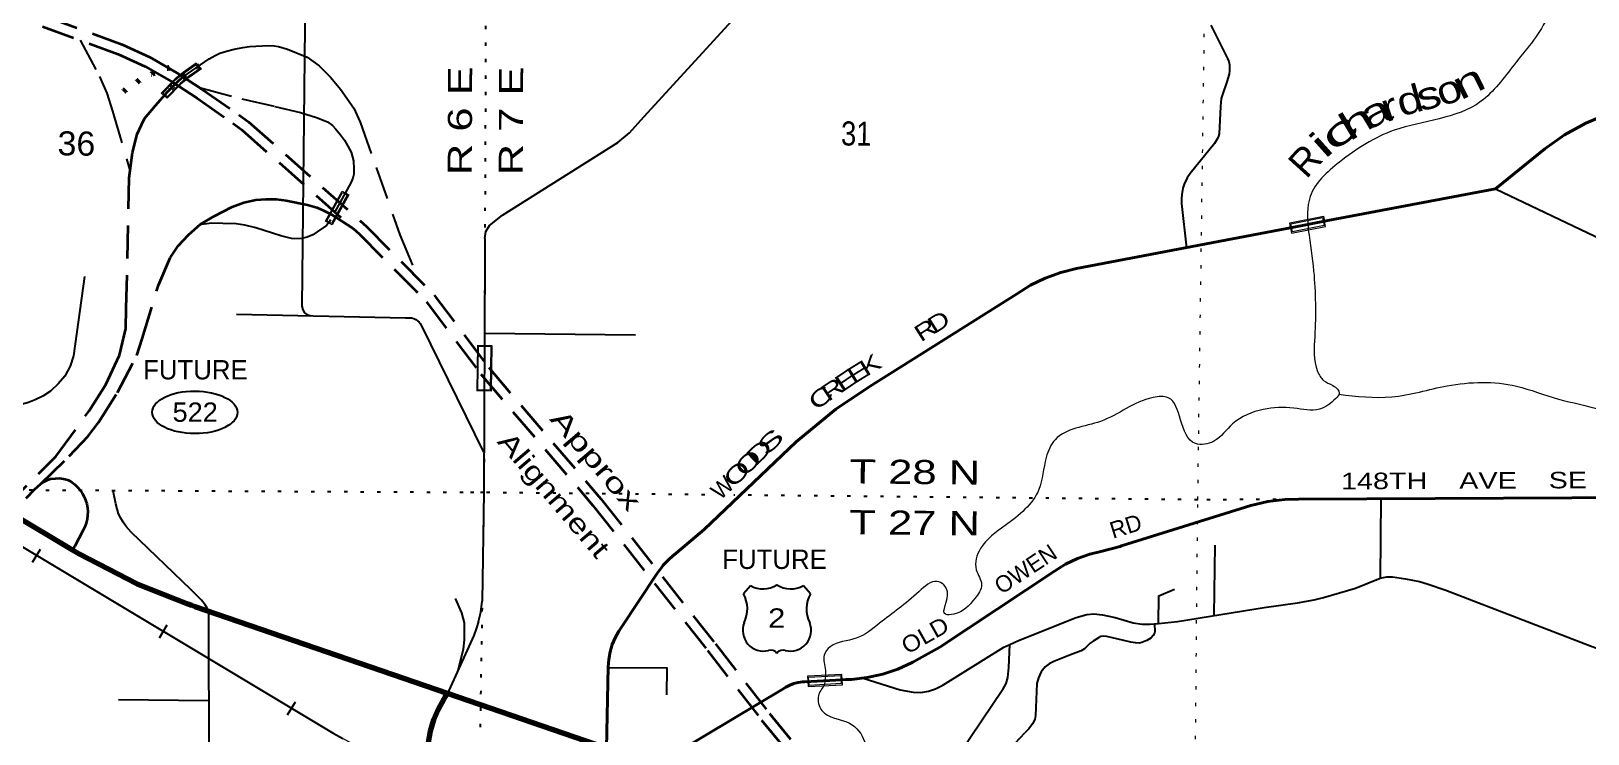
# Model space of a CAD drawing. Header units: feet. Extents: x -248627 to 3, y 0 to 184934.
# Drawn here: x -242540 to -231241, y 132951 to 138053 of the extents above; entities that cross this region are included whole.
import ezdxf
from ezdxf.enums import TextEntityAlignment as Align

# ---------------------------------------------------------------- set-up
doc = ezdxf.new("R2010")
doc.units = ezdxf.units.FT
doc.header["$LTSCALE"] = 80
doc.linetypes.add('DOTTED', pattern=[1.5, 0.3, -1.2])
doc.linetypes.add('MEDIUM_DASHED', pattern=[4.5, 3, -1.5])
for name, color, linetype, lineweight in [('17', 7, 'Continuous', 25), ('20', 7, 'Continuous', 70), ('23', 7, 'Continuous', 70), ('24', 7, 'Continuous', 35), ('26', 7, 'Continuous', 40), ('29', 7, 'Continuous', 25), ('34', 7, 'Continuous', 25), ('39', 7, 'Continuous', 13), ('41', 7, 'Continuous', 13), ('49', 7, 'Continuous', 13), ('50', 7, 'Continuous', 25), ('51', 7, 'MEDIUM_DASHED', 35), ('55', 7, 'Continuous', 13), ('6', 7, 'DOTTED', 25), ('61', 7, 'Continuous', 13), ('7', 7, 'DOTTED', 13)]:
    doc.layers.add(name, color=color, linetype=linetype, lineweight=lineweight)
doc.layers.add('27', color=7, linetype='Continuous')
doc.layers.add('52', color=7, linetype='Continuous')

msp = doc.modelspace()

# ---------------------------------------------------------------- linework, layer by layer
at = {"layer": '17'}
msp.add_ellipse((-241351.67, 135285.5), major_axis=(-309.24, 1), ratio=0.500121, dxfattribs=at)
at = {"layer": '20'}
for p, q in [((-242238.36, 134284.29), (-242679.17, 134548.5)), ((-238364.29, 132846.69), (-239518.07, 133243.67))]:
    msp.add_line(p, q, dxfattribs=at)
msp.add_lwpolyline([(-239518.07, 133243.67), (-241349.16, 133873.69), (-241373.86, 133882.26), (-241399.16, 133892.25), (-241768.42, 134038.13), (-242189.6, 134255.06), (-242238.36, 134284.29)], dxfattribs=at)
at = {"layer": '23'}
msp.add_lwpolyline([(-239674.24, 131962.36), (-239662.48, 132802.99), (-239655.74, 132887.65), (-239640.18, 132971.14), (-239615.98, 133052.54), (-239583.41, 133130.97), (-239542.81, 133205.57), (-239536.82, 133214.79), (-239518.07, 133243.67)], dxfattribs=at)
at = {"layer": '24'}
msp.add_lwpolyline([(-242575.77, 134662.64), (-242513.14, 134727.32), (-242468.7, 134765.73), (-242448.02, 134780.16), (-242423.42, 134793.53), (-242397.98, 134802.11), (-242362.63, 134805.14), (-242332.32, 134807.16), (-242292.93, 134801.1), (-242268.81, 134792.85), (-242244.92, 134778.23), (-242222.69, 134761.2), (-242202.37, 134741.93), (-242184.17, 134720.65), (-242168.3, 134697.58), (-242154.92, 134672.97), (-242144.19, 134647.1), (-242136.22, 134620.26), (-242131.1, 134592.72), (-242128.89, 134564.81), (-242129.61, 134536.81), (-242133.25, 134509.04), (-242139.77, 134481.81), (-242149.11, 134455.41), (-242161.15, 134430.12), (-242222.21, 134314.78), (-242238.36, 134284.29)], dxfattribs=at)
at = {"layer": '26'}
for points in [[(-233398.42, 136625.28), (-233127.25, 136676.94), (-231912.65, 136908.3), (-231552.91, 137197.97), (-231409.7, 137298.83), (-231256.72, 137384.17), (-231095.67, 137453.06), (-230944.98, 137500.42), (-230701.03, 137572), (-230472.89, 137665.39), (-230065.9, 137831.81)], [(-238364.29, 132846.69), (-238351.88, 133437.31), (-238347.46, 133492.16), (-238337.33, 133546.24), (-238321.6, 133598.96), (-238300.45, 133649.75), (-238274.1, 133698.05), (-238260.78, 133718.61), (-238002.77, 134105.44), (-237986.05, 134130.52), (-237967.06, 134155.44), (-237952.25, 134174.87), (-237913.95, 134215.51), (-237908.88, 134220), (-237884.1, 134241.96), (-237858.88, 134263.15), (-237655.84, 134433.78), (-236987.84, 135071.61), (-236698.67, 135308.29), (-236456.1, 135471.61), (-235387.99, 136144.45), (-235286.66, 136207.68), (-235179.27, 136259.96), (-235067, 136300.73), (-234953.6, 136329.05), (-233425.59, 136620.11), (-233398.42, 136625.28)], [(-236653.04, 133343.87), (-236627.29, 133345.11), (-236586.38, 133347.08), (-236471.83, 133359.92), (-236359.25, 133384.66), (-236249.87, 133421.03), (-236144.9, 133468.64), (-236139.59, 133471.4), (-235944.76, 133581.61), (-235112.17, 134133.6), (-235031.3, 134183.35), (-234945.67, 134224.37), (-234856.22, 134256.22), (-234775.53, 134276.29), (-234636.38, 134312.46), (-234624.84, 134316.17), (-233687.45, 134609.35), (-233564.52, 134637.34), (-233439.34, 134652.31), (-233342, 134654.87), (-230365.08, 134668.56)], [(-238008.16, 132724.16), (-237088.44, 133273.43), (-237061.45, 133290.67), (-237032.81, 133304.99), (-237002.83, 133316.23), (-236971.84, 133324.28), (-236940.17, 133329.05), (-236923.78, 133330.2), (-236653.04, 133343.87)]]:
    msp.add_lwpolyline(points, dxfattribs=at)
at = {"layer": '29'}
for p, q in [((-240544.89, 138945.08), (-240573.73, 136056.14)), ((-234190.02, 136800.53), (-234154.08, 136477.75)), ((-241048.01, 135998.94), (-239821.64, 135972.48)), ((-239705.5, 135913.25), (-239257.41, 134995.68)), ((-239249.63, 135859.29), (-238152.15, 135847.23)), ((-232744.71, 134658.81), (-232748.63, 134080.97)), ((-233949.54, 134322.06), (-233954.74, 133812.09)), ((-241251.62, 133840.13), (-241247.28, 131247.25)), ((-235372.62, 133628.57), (-234954.42, 133795.04)), ((-234220.14, 133766.32), (-233591.4, 133869.31)), ((-236500.36, 133355.22), (-236231.39, 133271.75)), ((-235486.83, 133273.56), (-235918.04, 132633.77)), ((-241904.62, 133201.22), (-241253.11, 133193.06))]:
    msp.add_line(p, q, dxfattribs=at)
for points in [[(-239246.48, 136546.96), (-239239.9, 136598.93), (-239213.9, 136642.28), (-239118.58, 136715.98), (-238282.35, 137244.88), (-238195.69, 137314.24), (-238091.71, 137431.29), (-237450.45, 138129.26), (-237389.79, 138211.62), (-237346.47, 138298.33), (-237086.64, 138908.3)], [(-233977.71, 138096.76), (-233856.4, 137853.99), (-233847.72, 137833.4), (-233842.85, 137807.93), (-233841.23, 137765.12), (-233843.38, 137741.27), (-233860.73, 137684.91), (-233893.23, 137591.71), (-233902.42, 137564.07), (-233906.22, 137505), (-233917.06, 137307.75), (-233920.83, 137290.95), (-233929.5, 137272.52), (-233951.72, 137236.22), (-234127.2, 137019.46), (-234150.46, 136987.48), (-234170.52, 136941.43), (-234180.79, 136912.7), (-234187.86, 136867.73), (-234191.62, 136834.67), (-234190.02, 136800.53)], [(-231912.65, 136908.3), (-231139.3, 136541.36), (-230685.14, 136342.82)], [(-239246.48, 136546.96), (-239247.72, 136426.6), (-239253.52, 134703.44), (-239266.32, 133915.08)], [(-242152.66, 136272.3), (-242232.77, 135696.1), (-242256.6, 135620.23), (-242295.6, 135548.7), (-242343.26, 135492.34), (-242399.58, 135440.32), (-242453.74, 135403.47), (-242510.07, 135375.29), (-242557.73, 135355.78), (-242620.55, 135340.61), (-242893.52, 135301.59), (-242999.67, 135275.58), (-243151.32, 135227.9), (-243287.8, 135180.21), (-243324.63, 135158.53), (-243365.79, 135121.68), (-243445.95, 135006.8)], [(-240573.73, 136056.14), (-240568.44, 136029.37), (-240554.36, 136007.69), (-240538.11, 135996.85), (-240508.87, 135987.1)], [(-239821.64, 135972.48), (-239778.25, 135970.31), (-239763.08, 135967.06), (-239747.92, 135960.56), (-239724.09, 135939.96), (-239715.42, 135930.21), (-239705.5, 135913.25)], [(-241251.62, 133840.13), (-241261.28, 133864.29), (-241275.89, 133887.59), (-241303.52, 133922.82), (-241379.89, 134000.32), (-241813.21, 134416.54), (-241848.96, 134456.64), (-241871.71, 134488.07), (-241889.59, 134516.79), (-241905.29, 134548.77), (-241925.87, 134620.31), (-241944.18, 134716.72)], [(-234357.99, 133752.73), (-234354.34, 133952.44), (-234242, 134002.08)], [(-233591.4, 133869.31), (-233348.97, 133901.91), (-233227.65, 133923.58), (-233160.49, 133940.92), (-232926.51, 134010.29), (-232748.63, 134080.97)], [(-232748.63, 134080.97), (-232699.04, 134090.49), (-232657.88, 134090.49), (-232564.72, 134077.48), (-232462.9, 134057.98), (-232406.57, 134040.63), (-232270.73, 133994.5)], [(-239440.92, 133414.47), (-239401.78, 133565.68), (-239393.12, 133635.05), (-239393.12, 133695.75), (-239395.28, 133756.45), (-239414.78, 133830.16), (-239460.28, 133934.21)], [(-239291.67, 133767.19), (-239276.12, 133834.49), (-239266.32, 133915.08)], [(-232270.73, 133994.5), (-231229.9, 133592.8), (-230825.11, 133445.49)], [(-234954.42, 133795.04), (-234878.48, 133817.37), (-234826.48, 133821.71), (-234763.66, 133815.21), (-234672.67, 133795.7), (-234540.51, 133756.68), (-234475.52, 133748.01), (-234421.36, 133748.01), (-234357.99, 133752.73), (-234220.14, 133766.32)], [(-239291.67, 133767.19), (-239308.62, 133713.09), (-239327.74, 133666.29), (-239520.59, 133239.79)], [(-234386.47, 133749.95), (-234385.08, 133692.2), (-234387.24, 133682.45), (-234395.36, 133665.64), (-234412.16, 133646.68), (-234440.86, 133628.79), (-234478.23, 133614.17), (-234496.65, 133610.91), (-234523.18, 133611.45), (-234558.39, 133616.33), (-234609.3, 133628.26), (-234731.16, 133659.14), (-234758.79, 133660.77), (-234776.12, 133657.52), (-234793.99, 133648.3), (-234832.44, 133623.92), (-234852.48, 133609.28), (-234894.19, 133568.65), (-234917.47, 133555.09), (-234995.47, 133524.74), (-235116.79, 133477.06), (-235151.45, 133459.72), (-235179.61, 133436.96), (-235207.78, 133401.19), (-235228.36, 133358.92), (-235240.27, 133316.65), (-235248.94, 133084.71), (-235255.44, 133056.54), (-235272.77, 133024.02), (-235297.68, 132988.26), (-235326.93, 132958.99)], [(-236231.39, 133271.75), (-236137.71, 133254.35), (-236081.38, 133252.18), (-236027.22, 133260.85), (-235975.22, 133278.19), (-235923.23, 133304.21), (-235479.11, 133581.67), (-235436.7, 133599.95), (-235372.62, 133628.57)], [(-235486.83, 133273.56), (-235461.77, 133317.21), (-235450.94, 133360.57), (-235444.44, 133434.27), (-235436.7, 133599.95)], [(-238348.5, 133433.66), (-237926.04, 133431.83), (-237927.01, 133235.88)], [(-235724.61, 132529.3), (-235693.38, 132566.61), (-235326.93, 132958.99)]]:
    msp.add_lwpolyline(points, dxfattribs=at)
at = {"layer": '34', "lineweight": 13}
msp.add_line((-247136, 137021.51), (-240347.32, 132956.56), dxfattribs=at)
at = {"layer": '34'}
for p, q in [((-242529.4, 134197.75), (-242472.58, 134292.65)), ((-241608.15, 133649.17), (-241551.33, 133744.07)), ((-240677.94, 133089.13), (-240621.11, 133184.03))]:
    msp.add_line(p, q, dxfattribs=at)
msp.add_lwpolyline([(-242799.1, 134425.93), (-240346.77, 132957.51), (-240276.76, 132918.77)], dxfattribs=at)
at = {"layer": '34', "lineweight": 13}
msp.add_arc((-238109.77, 136945.88), 4573.98, 240.7126, 260.88088, dxfattribs=at)
at = {"layer": '39'}
for points in [[(-232287.02, 138858.13), (-232140.49, 138783.59), (-231895.54, 138724.11), (-231704.29, 138560.36), (-231490.76, 138406.42), (-231538.4, 138144.69), (-231776.31, 137808.59), (-232019.38, 137541.17), (-232646.37, 137332.9), (-233044.06, 137101.66), (-233256.69, 136852.02), (-233270.13, 136608.16)], [(-233048.47, 135416.8), (-232665, 135398.05), (-232261.19, 135477.88), (-231759.73, 135475.81), (-231454.81, 135381.29), (-231151.68, 135304.96), (-230658.53, 135125.43), (-230486.98, 135153.6), (-230400.32, 135315.99), (-230034.23, 135438.65), (-229811.03, 135569.11), (-229502.23, 135779.24), (-229204.13, 135939.05), (-228971.23, 136198.53), (-228737.58, 136516.52), (-228655.21, 136658.78), (-228558.04, 136697.95), (-228444.6, 136591.64), (-228330.31, 136551.91), (-228153.58, 136670.83), (-227895.81, 136827.1), (-227745.58, 136762.72), (-227635.19, 136733.12), (-227508.05, 136911.16), (-227432.83, 137124.13), (-227428.89, 137275.42), (-227352.82, 137397.58), (-227130.89, 137608.55), (-227146.91, 137435.43), (-227050.74, 137395.92), (-226895.27, 137268.92), (-226516.44, 137127.1), (-226206.69, 137095.08), (-225771.61, 137099.87), (-225166.81, 136989.59), (-224800.92, 136938.73), (-224433.51, 137006.9), (-224137.55, 136999.26), (-223909.03, 137073.15), (-223619.69, 137178.59), (-223385.89, 137034.49), (-223135.08, 136960.82), (-222855.5, 137090.59), (-222550.94, 137125.22), (-222198.03, 137003.89), (-221985.18, 136954.89), (-221666.37, 137001.45), (-221317.78, 137015.36), (-221137.48, 137097.92), (-220802.49, 137150.34), (-220588.32, 137046.84), (-220453.72, 136851.27)], [(-233270.13, 136608.16), (-233231.37, 136310.94), (-233223.32, 135836.66), (-233202.4, 135582.16), (-233158.92, 135517.06), (-233090.92, 135479.91), (-233045.33, 135422.86), (-233069.95, 135386.84), (-233189.79, 135307.58), (-233374.97, 135315.89), (-233596.62, 135306.49), (-233819.49, 135202.26), (-233958.07, 135074.8), (-234089.19, 135058.24), (-234197.75, 135231.08), (-234286.33, 135391.56), (-234397.08, 135392.91), (-234777.92, 135219.98), (-235107.89, 135086.79), (-235171.96, 134958.43), (-235225.29, 134725.01), (-235470.3, 134463.66), (-235649.66, 134296.35), (-235679.81, 134143.36), (-235640.9, 134035.95), (-235690.54, 133933.64), (-235843.03, 133820.49), (-235903.47, 133819.2), (-235889.3, 133982.47), (-235962.85, 134058.03), (-236094.69, 133984.97), (-236381.6, 133754.4), (-236552.17, 133645.5), (-236740.26, 133583.22), (-236783.32, 133523.21), (-236774.67, 133412.13), (-236784.69, 133301.01)], [(-236784.69, 133301.01), (-236825.34, 133229.12), (-236800.55, 133119.86), (-236600.31, 133028.64), (-236489.27, 132892.09), (-236493.19, 132742.82), (-236603.21, 132643.27), (-236885.43, 132622.49), (-237143.36, 132611.51), (-237250.6, 132572.46), (-237280.45, 132531.74)]]:
    msp.add_spline(points, degree=3, dxfattribs=at)
at = {"layer": '49'}
for p, q in [((-241341.08, 137821.14), (-241303.66, 137778.29)), ((-241552.41, 137565.73), (-241594.98, 137601.94)), ((-239300.42, 135772.87), (-239305.93, 135440.38)), ((-239300.42, 135772.87), (-239195.44, 135771.13)), ((-239195.44, 135771.13), (-239200.95, 135438.64)), ((-239200.95, 135438.64), (-239305.93, 135440.38))]:
    msp.add_line(p, q, dxfattribs=at)
at = {"layer": '49', "linetype": 'MEDIUM_DASHED', "lineweight": 35}
for points in [[(-243785.06, 138654.37), (-241879.62, 137955.64), (-241678.6, 137863.77), (-241481.46, 137750.93), (-241293.76, 137627.2), (-241031.54, 137445.99), (-240962.48, 137395.46), (-240106.41, 136635.54), (-239613.4, 136136.99), (-239218, 135610.03), (-238403.71, 134656.6), (-237572.74, 133603.94), (-237179.62, 133098.9), (-236968.76, 132842.6), (-236873.6, 132754.29), (-236862.81, 132741.94), (-236763.56, 132669.72), (-236695.08, 132626.44), (-236429.26, 132503.09), (-236169.9, 132390.76), (-236012.73, 132338.33), (-235856.29, 132308.52), (-234839.88, 132217.17)], [(-243808.96, 138583.25), (-241908.16, 137886.22), (-241712.89, 137796.98), (-241520.77, 137687.01), (-241335.72, 137565.03), (-241075.01, 137384.86), (-241009.62, 137337.02), (-240158.02, 136581.07), (-239670.32, 136087.89), (-239276.57, 135563.12), (-238461.68, 134608.99), (-237631.77, 133557.67), (-237238.18, 133052.03), (-237023.47, 132791.06), (-236927.49, 132701.98), (-236913.74, 132686.25), (-236805.7, 132607.63), (-236731.05, 132560.45), (-236459.95, 132434.65), (-236196.72, 132320.64), (-236031.7, 132265.6), (-235866.69, 132234.15), (-235210.56, 132175.18)]]:
    msp.add_lwpolyline(points, dxfattribs=at)
at = {"layer": '49', "linetype": 'MEDIUM_DASHED', "lineweight": 25}
for points in [[(-242182.64, 137986.87), (-242044.39, 137724.13), (-241991.18, 137602.74), (-241947.9, 137471.54), (-241821.41, 137033.43)], [(-241435.31, 137720.51), (-241248.16, 137850.57), (-241204.88, 137875.26), (-241170.19, 137891.87), (-241122.32, 137907.39), (-241066.13, 137922.85), (-241001.92, 137934.92), (-240954.62, 137942.36), (-240862.89, 137946.95), (-240815.02, 137948.69), (-240775.75, 137946.95), (-240745.07, 137940.66), (-240678.7, 137922.16), (-240537.25, 137864.34), (-240450.1, 137800.08), (-240367.55, 137717.48), (-240294.16, 137630.28), (-240197.84, 137492.6), (-240151.98, 137391.63), (-240036.26, 137063.2), (-239863.03, 136574.72), (-239729.05, 136253.94)], [(-241316.96, 137644.05), (-241009.66, 137561.44), (-240771.16, 137506.36), (-240585.57, 137462.3)], [(-240585.57, 137462.3), (-240469.59, 137426.05), (-240389.33, 137393.92), (-240352.32, 137366.99), (-240327.41, 137341.15), (-240295.31, 137299.84), (-240265.49, 137260.83), (-240217.33, 137173.63), (-240198.99, 137111.68), (-240196.69, 137054.31), (-240196.69, 137015.3), (-240205.87, 136985.47), (-240219.77, 136951.13)], [(-240219.77, 136951.13), (-240367.06, 136682.63), (-240378.69, 136662.51), (-240384.99, 136653.33), (-240395.89, 136642.43), (-240463.86, 136595.37), (-240495.97, 136574.72), (-240537.25, 136556.36), (-240573.91, 136546.62), (-240626.66, 136544.33), (-240649.62, 136547.19), (-240727.59, 136567.84), (-240907.93, 136625.93), (-240989.02, 136643.56), (-241050.94, 136652.74), (-241147.26, 136657.33), (-241229.82, 136659.63), (-241317.86, 136645.8)]]:
    msp.add_lwpolyline(points, dxfattribs=at)
at = {"layer": '49'}
for points in [[(-241341.08, 137821.14), (-241434.2, 137755.36), (-241493.83, 137706.6), (-241595.41, 137602.72)], [(-241583.92, 137603.03), (-241488.42, 137700.69), (-241429.35, 137748.99), (-241342.36, 137810.44), (-241315.59, 137779.79)], [(-241315.59, 137779.79), (-241398.31, 137722.75), (-241459.12, 137672.91), (-241552.92, 137576.67), (-241583.92, 137603.03)], [(-241303.66, 137778.29), (-241393.5, 137716.35), (-241453.7, 137667.01), (-241552.41, 137565.73)]]:
    msp.add_lwpolyline(points, dxfattribs=at)
for points in [[(-240403.67, 136673.07), (-240283, 136892.01), (-240234.83, 136865.47), (-240355.5, 136646.52)], [(-240392.8, 136676.21), (-240279.85, 136881.14), (-240245.69, 136862.32), (-240358.64, 136657.38)], [(-239292.55, 135764.74), (-239203.56, 135763.26), (-239208.81, 135446.76), (-239297.8, 135448.24)]]:
    msp.add_lwpolyline(points, close=True, dxfattribs=at)
at = {"layer": '50'}
for p, q in [((-237370.08, 133969.37), (-237318.77, 134028.13)), ((-237127.01, 134034.1), (-237127.29, 134033.9)), ((-236934.92, 134028.22), (-236883.53, 133969.37))]:
    msp.add_line(p, q, dxfattribs=at)
for centre, radius, start, end in [((-237227.69, 134185.79), 182.07, 239.97227, 303.45418), ((-237025.91, 134185.29), 181.52, 236.33975, 300.08743), ((-237025.92, 134185.79), 182.07, 236.54582, 236.59441), ((-237563.05, 133858.74), 222.05, 332.97043, 29.75871), ((-236690.55, 133858.74), 222.05, 150.24129, 207.02957), ((-237223.86, 133703.84), 151.42, 159.09177, 283.81923), ((-237029.74, 133703.84), 151.42, 256.18077, 20.90823)]:
    msp.add_arc(centre, radius, start, end, dxfattribs=at)
for centre, major_axis, start_param, end_param in [((-237168.53, 133505.02), (-19.56, 51.67), 4.95877769, 6.28318531), ((-237085.08, 133505.02), (19.56, 51.67), 0, 1.32637542)]:
    msp.add_ellipse(centre, major_axis=major_axis, ratio=0.929097, start_param=start_param, end_param=end_param, dxfattribs=at)
at = {"layer": '51'}
for points in [[(-242740.37, 134585.17), (-242359.22, 134965.35), (-242118.6, 135296.2), (-241996.92, 135487.04), (-241898.06, 135699.74), (-241852.44, 135893.2), (-241849.12, 136042.01), (-241827.55, 136987.03), (-241803.06, 137172.27), (-241771.03, 137304.43), (-241738.92, 137373.27), (-241715.99, 137419.17), (-241637.09, 137513.72), (-241550.87, 137611.92), (-241507.59, 137653.82), (-241469.18, 137691.11), (-241435.31, 137720.51)], [(-242468.7, 134765.73), (-242262.94, 134966.14), (-242127.63, 135110.71), (-242050.12, 135211.08), (-241912.07, 135429.67), (-241772.95, 135698.87), (-241733.19, 135819.77), (-241614.8, 136209.66), (-241531.38, 136407.21), (-241472.9, 136494.41), (-241398.35, 136572.92), (-241310.08, 136650.45), (-241210.32, 136710.11), (-241080.75, 136776.66), (-240996.45, 136807.93), (-240908.76, 136827.14), (-240835.37, 136834.02), (-240761.99, 136831.73), (-240687.69, 136823.92), (-240534.96, 136792.72), (-240466.16, 136772.07), (-240422.59, 136753.71), (-240358.37, 136721.58), (-240201.15, 136619.36)]]:
    msp.add_lwpolyline(points, dxfattribs=at)
at = {"layer": '55', "linetype": 'DOTTED', "lineweight": 100}
for centre, radius, start, end in [((-241288.46, 136906.22), 915.77, 105.40647, 135.14887), ((-240863.6, 137013.04), 908.28, 119.94326, 141.20629)]:
    msp.add_arc(centre, radius, start, end, dxfattribs=at)
at = {"layer": '6'}
msp.add_line((-239237.46, 138931.1), (-239248.43, 136043.82), dxfattribs=at)
for points in [[(-239250.77, 135427.15), (-239253.52, 134703.44), (-239281.7, 132955.78)], [(-241448.88, 134714.2), (-244523.76, 134729.28), (-247158.85, 134737.66)], [(-239325.73, 134703.79), (-239404, 134703.38), (-241444.96, 134713.25)], [(-237650.3, 134687.04), (-239253.52, 134703.44), (-239325.73, 134703.79)], [(-216264.04, 134519.66), (-218199.13, 134568.13), (-223652.05, 134640.58), (-228823.47, 134677.32), (-234072.23, 134650.44), (-237440.51, 134684.89)]]:
    msp.add_lwpolyline(points, dxfattribs=at)
at = {"layer": '61'}
for points in [[(-233398.42, 136625.28), (-233405.32, 136660.94), (-233159.87, 136708.4), (-233152.84, 136672.07)], [(-233398.42, 136625.28), (-233391.08, 136587.31), (-233145.63, 136634.77), (-233152.84, 136672.07)]]:
    msp.add_lwpolyline(points, dxfattribs=at)
for points in [[(-233384.73, 136596.68), (-233395.96, 136654.6), (-233166.21, 136699.03), (-233154.98, 136641.11)], [(-236653.04, 133343.87), (-236655.14, 133383.39), (-236904.79, 133370.16), (-236900.82, 133295.27), (-236651.17, 133308.49)], [(-236893.25, 133303.68), (-236896.38, 133362.59), (-236662.7, 133374.98), (-236659.58, 133316.06)]]:
    msp.add_lwpolyline(points, close=True, dxfattribs=at)
at = {"layer": '7'}
msp.add_lwpolyline([(-234091.85, 132553.71), (-234072.23, 134650.44), (-234013.16, 138876.05)], dxfattribs=at)

# ---------------------------------------------------------------- texts
at = {"layer": '17', "width": 1.05}
msp.add_text('522', height=140, dxfattribs=at).set_placement((-241348.77, 135217.18), align=Align.CENTER)
at = {"layer": '27'}
for s, rotation, width, p in [('R', 32.449, 1.3, (-236081.36, 135792.25)), ('D', 32.449, 1.3, (-235983.97, 135851.74)), ('K', 31.677, 1.35, (-236479.13, 135541.25)), ('E', 34.018, 1.45, (-236656.11, 135426.91)), ('E', 31.785, 1.4, (-236569.99, 135485.89)), ('C', 38.912, 1.5, (-236839.22, 135292.44)), ('R', 34.018, 1.35, (-236754.15, 135359.95)), ('S', 43.957, 1.8, (-237202.18, 134963.86)), ('D', 43.648, 1.65, (-237283.25, 134889.03)), ('O', 43.306, 1.55, (-237447.05, 134730.38)), ('O', 43.306, 1.55, (-237365.15, 134809.71)), ('148TH    AVE    SE', 0.263, 1.3, (-233032.54, 134726.29)), ('OLD', 29.496, 1.1, (-236180.15, 133525.57))]:
    msp.add_text(s, height=120, rotation=rotation, dxfattribs=dict(at, width=width)).set_placement(p)
for s, rotation, p in [('W', 43.306, (-237537.19, 134643.27)), ('RD', 17.368, (-234687.82, 134367.42)), ('OWEN', 33.544, (-235497.2, 133959.85))]:
    msp.add_text(s, height=120, rotation=rotation, dxfattribs=at).set_placement(p)
at = {"layer": '41'}
for s, rotation, width, p in [('n', 26.233, 1.5, (-232165.25, 137548.18)), ('d', 15.324, 1.25, (-232598.06, 137431.59)), ('s', 16.324, 1.3, (-232453.86, 137467.28)), ('o', 20.153, 1.2, (-232301.02, 137502.98)), ('a', 25.346, 1.45, (-232839.57, 137331.05)), ('r', 18.993, 1.3, (-232705, 137389.43)), ('c', 36.956, 1.9, (-233089.62, 137169.78)), ('h', 31.019, 1.6, (-232971.25, 137249.25)), ('i', 41.817, 1.75, (-233150.48, 137118.8))]:
    msp.add_text(s, height=200, rotation=rotation, dxfattribs=dict(at, width=width)).set_placement(p)
msp.add_text('R', height=200, rotation=47.771, dxfattribs=at).set_placement((-233284.02, 136974.62))
at = {"layer": '50'}
for s, width, p in [('Approx', 1.5, (-238493.34, 134894.75)), ('Alignment', 1.35, (-238798.32, 134641.76))]:
    msp.add_text(s, height=140, rotation=310.438, dxfattribs=dict(at, width=width)).set_placement(p, align=Align.CENTER)
msp.add_text('FUTURE', height=140, dxfattribs=at).set_placement((-237143.89, 134148.72), align=Align.CENTER)
at = {"layer": '50', "width": 1.2}
msp.add_text(' 2 ', height=140, dxfattribs=at).set_placement((-237128.15, 133722.32), align=Align.CENTER)
at = {"layer": '52'}
msp.add_text('FUTURE', height=140, dxfattribs=at).set_placement((-241347.31, 135524.66), align=Align.CENTER)
at = {"layer": '6', "width": 1.35}
for s, rotation, p in [('R 6 E', 89.782, (-239341.4, 137006.91)), ('R 7 E', 89.782, (-238971.31, 137005.49)), ('T 28 N', 359.414, (-236600.67, 134769.89)), ('T 27 N', 359.414, (-236602.03, 134401.17))]:
    msp.add_text(s, height=175, rotation=rotation, dxfattribs=at).set_placement(p)
at = {"layer": '7'}
for s, width, p in [('31', 0.85, (-236662.58, 137222.92)), ('36', 1.05, (-242348.65, 137151.37))]:
    msp.add_text(s, height=175, rotation=359.302, dxfattribs=dict(at, width=width)).set_placement(p)

doc.saveas('drawing.dxf')
